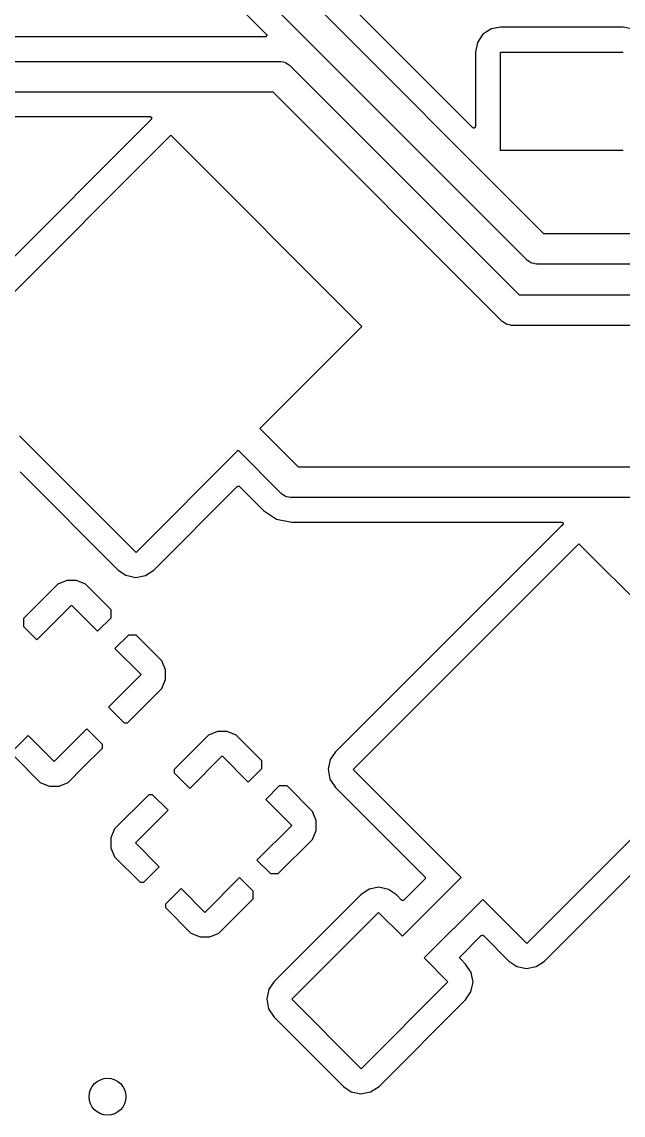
# Model space of a CAD drawing. Extents: x 0.3 to 75.7, y -92.7 to -0.5.
# Drawn here: x 13.3 to 18.2, y -80.65 to -71.75 of the extents above; entities that cross this region are included whole.
import ezdxf

# ---------------------------------------------------------------- set-up
doc = ezdxf.new("R2010")
doc.units = 0
doc.header["$MEASUREMENT"] = 0
doc.layers.add('BLACK', color=7, linetype='CONTINUOUS')

msp = doc.modelspace()

# ---------------------------------------------------------------- linework, layer by layer
at = {"layer": 'Black'}
for p, q in [((14.4484, -70.3716), (17.5518, -73.475)), ((17.4116, -73.6884), (14.3082, -70.585)), ((14.2292, -70.7888), (15.2932, -71.8528)), ((16.9736, -72.614), (15.1091, -70.7494)), ((15.284, -71.875), (12.6513, -71.875)), ((15.2857, -71.8747), (15.284, -71.875)), ((15.2874, -71.8746), (15.2857, -71.8747)), ((15.2879, -71.8743), (15.2874, -71.8746)), ((15.2884, -71.8742), (15.2879, -71.8743)), ((15.2899, -71.8734), (15.2884, -71.8742)), ((15.2915, -71.8726), (15.2899, -71.8734)), ((15.2919, -71.8722), (15.2915, -71.8726)), ((15.2924, -71.872), (15.2919, -71.8722)), ((15.2934, -71.8707), (15.2924, -71.872)), ((15.2932, -71.8528), (15.2942, -71.8542)), ((15.2946, -71.8695), (15.2934, -71.8707)), ((15.2942, -71.8542), (15.2953, -71.8555)), ((15.2949, -71.8689), (15.2946, -71.8695)), ((15.2953, -71.8685), (15.2949, -71.8689)), ((15.2953, -71.8555), (15.2954, -71.856)), ((15.2958, -71.8669), (15.2953, -71.8685)), ((15.2954, -71.856), (15.2958, -71.8565)), ((15.2958, -71.8565), (15.2962, -71.8581)), ((15.2966, -71.8654), (15.2958, -71.8669)), ((15.2962, -71.8581), (15.2968, -71.8597)), ((15.2968, -71.8643), (15.2966, -71.8648)), ((15.2966, -71.8648), (15.2966, -71.8654)), ((15.2968, -71.8597), (15.2968, -71.8603)), ((15.2968, -71.8603), (15.2969, -71.8609)), ((15.2969, -71.8609), (15.2968, -71.8625)), ((15.2968, -71.8625), (15.2968, -71.8643)), ((17.0578, -71.8538), (17.0122, -71.9207)), ((17.126, -71.81), (17.0578, -71.8538)), ((17.2012, -71.7958), (17.126, -71.81)), ((18.1987, -71.7958), (17.2012, -71.7958)), ((18.2793, -71.8122), (18.1987, -71.7958)), ((17.0122, -71.9207), (16.9958, -72.0013)), ((16.9958, -72.0013), (16.9958, -72.6048)), ((17.2, -72.8), (17.2, -72)), ((17.2, -72), (18.2, -72)), ((12.65, -72.075), (15.4, -72.075)), ((15.4, -72.075), (15.4054, -72.076)), ((15.4054, -72.076), (15.4109, -72.0755)), ((15.4109, -72.0755), (15.4267, -72.0797)), ((15.4267, -72.0797), (15.4428, -72.0825)), ((15.4428, -72.0825), (15.4475, -72.0853)), ((15.4475, -72.0853), (15.4528, -72.0867)), ((15.4528, -72.0867), (15.4662, -72.0961)), ((15.4662, -72.0961), (15.4803, -72.1042)), ((15.4803, -72.1042), (15.4839, -72.1085)), ((15.4839, -72.1085), (15.4884, -72.1116)), ((15.4884, -72.1116), (17.3518, -73.975)), ((15.3482, -72.325), (12.7018, -72.325)), ((17.2116, -74.1884), (15.3482, -72.325)), ((14.3557, -72.5472), (12.5331, -74.3698)), ((12.79, -72.525), (14.3465, -72.525)), ((14.3465, -72.525), (14.3482, -72.5253)), ((14.3482, -72.5253), (14.3499, -72.5254)), ((14.3499, -72.5254), (14.3504, -72.5257)), ((14.3504, -72.5257), (14.351, -72.5258)), ((14.351, -72.5258), (14.3525, -72.5266)), ((14.3525, -72.5266), (14.354, -72.5274)), ((14.354, -72.5274), (14.3544, -72.5278)), ((14.3544, -72.5278), (14.3549, -72.528)), ((14.3549, -72.528), (14.356, -72.5293)), ((14.3567, -72.5458), (14.3557, -72.5472)), ((14.356, -72.5293), (14.3572, -72.5305)), ((14.3578, -72.5445), (14.3567, -72.5458)), ((14.3572, -72.5305), (14.3574, -72.5311)), ((14.3574, -72.5311), (14.3578, -72.5315)), ((14.3578, -72.5315), (14.3584, -72.5331)), ((14.358, -72.544), (14.3578, -72.5445)), ((14.3583, -72.5435), (14.358, -72.544)), ((14.3588, -72.5419), (14.3583, -72.5435)), ((14.3584, -72.5331), (14.3591, -72.5346)), ((14.3593, -72.5403), (14.3588, -72.5419)), ((14.3591, -72.5346), (14.3592, -72.5352)), ((14.3592, -72.5352), (14.3593, -72.5357)), ((14.3593, -72.5357), (14.3593, -72.5374)), ((14.3593, -72.5374), (14.3595, -72.5391)), ((14.3595, -72.5391), (14.3593, -72.5397)), ((14.3593, -72.5397), (14.3593, -72.5403)), ((12.6766, -74.5151), (14.5151, -72.6766)), ((14.5151, -72.6766), (16.0707, -74.2322)), ((16.975, -72.615), (16.9736, -72.614)), ((16.9763, -72.6161), (16.975, -72.615)), ((16.9769, -72.6163), (16.9763, -72.6161)), ((16.9773, -72.6166), (16.9769, -72.6163)), ((16.979, -72.617), (16.9773, -72.6166)), ((16.9806, -72.6176), (16.979, -72.617)), ((16.9811, -72.6176), (16.9806, -72.6176)), ((16.9817, -72.6178), (16.9811, -72.6176)), ((16.9834, -72.6176), (16.9817, -72.6178)), ((16.9851, -72.6176), (16.9834, -72.6176)), ((16.9856, -72.6174), (16.9851, -72.6176)), ((16.9862, -72.6174), (16.9856, -72.6174)), ((16.9877, -72.6167), (16.9862, -72.6174)), ((16.9893, -72.6161), (16.9877, -72.6167)), ((16.9898, -72.6157), (16.9893, -72.6161)), ((16.9903, -72.6155), (16.9898, -72.6157)), ((16.9915, -72.6143), (16.9903, -72.6155)), ((16.9928, -72.6132), (16.9915, -72.6143)), ((16.9931, -72.6127), (16.9928, -72.6132)), ((16.9935, -72.6123), (16.9931, -72.6127)), ((16.9942, -72.6107), (16.9935, -72.6123)), ((16.995, -72.6093), (16.9942, -72.6107)), ((16.9951, -72.6087), (16.995, -72.6093)), ((16.9954, -72.6082), (16.9951, -72.6087)), ((16.9955, -72.6065), (16.9954, -72.6082)), ((16.9958, -72.6048), (16.9955, -72.6065)), ((18.2, -72.8), (17.2, -72.8)), ((17.5518, -73.475), (18.6662, -73.475)), ((17.4161, -73.6915), (17.4116, -73.6884)), ((17.4197, -73.6958), (17.4161, -73.6915)), ((17.4338, -73.7039), (17.4197, -73.6958)), ((17.4472, -73.7133), (17.4338, -73.7039)), ((17.4525, -73.7147), (17.4472, -73.7133)), ((17.4572, -73.7175), (17.4525, -73.7147)), ((17.4733, -73.7203), (17.4572, -73.7175)), ((17.4891, -73.7245), (17.4733, -73.7203)), ((17.4946, -73.724), (17.4891, -73.7245)), ((17.5, -73.725), (17.4946, -73.724)), ((18.718, -73.725), (17.5, -73.725)), ((17.3518, -73.975), (18.8734, -73.975)), ((17.2161, -74.1915), (17.2116, -74.1884)), ((17.2197, -74.1958), (17.2161, -74.1915)), ((16.0707, -74.2322), (15.2399, -75.0631)), ((17.2338, -74.2039), (17.2197, -74.1958)), ((17.2472, -74.2133), (17.2338, -74.2039)), ((17.2525, -74.2147), (17.2472, -74.2133)), ((17.2572, -74.2175), (17.2525, -74.2147)), ((17.2733, -74.2203), (17.2572, -74.2175)), ((17.2891, -74.2245), (17.2733, -74.2203)), ((17.2946, -74.224), (17.2891, -74.2245)), ((17.3, -74.225), (17.2946, -74.224)), ((18.9251, -74.225), (17.3, -74.225)), ((15.2399, -75.0631), (15.5518, -75.375)), ((14.2322, -76.0707), (13.2828, -75.1212)), ((15.0631, -75.2399), (14.2322, -76.0707)), ((15.4116, -75.5884), (15.0631, -75.2399)), ((13.289, -75.4162), (14.087, -76.2142)), ((15.5518, -75.375), (18.8876, -75.375)), ((14.3775, -76.2142), (15.0568, -75.5348)), ((15.0568, -75.5348), (15.0578, -75.5342)), ((15.0578, -75.5342), (15.0586, -75.5334)), ((15.0586, -75.5334), (15.0596, -75.5329)), ((15.0596, -75.5329), (15.0605, -75.5323)), ((15.0605, -75.5323), (15.0616, -75.532)), ((15.0616, -75.532), (15.0627, -75.5315)), ((15.0627, -75.5315), (15.0638, -75.5314)), ((15.0638, -75.5314), (15.0649, -75.5311)), ((15.0649, -75.5311), (15.066, -75.5312)), ((15.066, -75.5312), (15.0672, -75.5311)), ((15.0672, -75.5311), (15.0683, -75.5314)), ((15.0683, -75.5314), (15.0694, -75.5315)), ((15.0694, -75.5315), (15.0704, -75.532)), ((15.0704, -75.532), (15.0715, -75.5323)), ((15.0715, -75.5323), (15.0725, -75.5329)), ((15.0725, -75.5329), (15.0735, -75.5334)), ((15.0735, -75.5334), (15.0743, -75.5342)), ((15.0743, -75.5342), (15.0752, -75.5348)), ((15.0752, -75.5348), (15.2693, -75.7289)), ((15.4161, -75.5915), (15.4116, -75.5884)), ((15.4197, -75.5958), (15.4161, -75.5915)), ((15.4338, -75.6039), (15.4197, -75.5958)), ((15.4472, -75.6133), (15.4338, -75.6039)), ((15.4525, -75.6147), (15.4472, -75.6133)), ((15.4572, -75.6175), (15.4525, -75.6147)), ((15.4733, -75.6203), (15.4572, -75.6175)), ((15.4891, -75.6245), (15.4733, -75.6203)), ((15.4946, -75.624), (15.4891, -75.6245)), ((15.5, -75.625), (15.4946, -75.624)), ((18.9393, -75.625), (15.5, -75.625)), ((15.2693, -75.7289), (15.3757, -75.8)), ((15.3757, -75.8), (15.5013, -75.825)), ((15.5013, -75.825), (17.6976, -75.825)), ((17.6932, -75.8565), (15.8565, -77.6932)), ((17.7048, -75.8488), (17.6932, -75.8565)), ((17.6976, -75.825), (17.6984, -75.8251)), ((17.6984, -75.8251), (17.6991, -75.8251)), ((17.6991, -75.8251), (17.7006, -75.8255)), ((17.7006, -75.8255), (17.7021, -75.8258)), ((17.7021, -75.8258), (17.7027, -75.8262)), ((17.7027, -75.8262), (17.7034, -75.8264)), ((17.7034, -75.8264), (17.7047, -75.8273)), ((17.7047, -75.8273), (17.706, -75.828)), ((17.7054, -75.8483), (17.7048, -75.8488)), ((17.706, -75.848), (17.7054, -75.8483)), ((17.706, -75.828), (17.7065, -75.8286)), ((17.707, -75.8468), (17.706, -75.848)), ((17.7065, -75.8286), (17.7071, -75.829)), ((17.7081, -75.8457), (17.707, -75.8468)), ((17.7071, -75.829), (17.7079, -75.8303)), ((17.7079, -75.8303), (17.7089, -75.8315)), ((17.7084, -75.8451), (17.7081, -75.8457)), ((17.7089, -75.8445), (17.7084, -75.8451)), ((17.7089, -75.8315), (17.7091, -75.8322)), ((17.7094, -75.8431), (17.7089, -75.8445)), ((17.7091, -75.8322), (17.7096, -75.8328)), ((17.7101, -75.8417), (17.7094, -75.8431)), ((17.7096, -75.8328), (17.7099, -75.8343)), ((17.7099, -75.8343), (17.7104, -75.8357)), ((17.7102, -75.8409), (17.7101, -75.8417)), ((17.7104, -75.8403), (17.7102, -75.8409)), ((17.7104, -75.8357), (17.7104, -75.8365)), ((17.7104, -75.8365), (17.7106, -75.8372)), ((17.7106, -75.8372), (17.7104, -75.8387)), ((17.7104, -75.8387), (17.7104, -75.8403)), ((16, -77.8385), (17.8385, -76)), ((17.8385, -76), (18.4041, -76.5656)), ((14.087, -76.2142), (14.1502, -76.2574)), ((14.309, -76.2596), (14.3775, -76.2142)), ((13.6673, -76.3), (13.5938, -76.3304)), ((13.7469, -76.3), (13.6673, -76.3)), ((13.8204, -76.3304), (13.7469, -76.3)), ((14.1502, -76.2574), (14.2294, -76.2746)), ((14.2294, -76.2746), (14.309, -76.2596)), ((13.5938, -76.3304), (13.3151, -76.6092)), ((14.0284, -76.5384), (13.8204, -76.3304)), ((13.4243, -76.7828), (13.7071, -76.5)), ((13.7071, -76.5), (13.9192, -76.7121)), ((14.0284, -76.603), (14.0284, -76.5384)), ((13.3151, -76.6092), (13.3151, -76.6737)), ((13.3151, -76.6737), (13.4243, -76.7828)), ((13.9192, -76.7121), (14.0284, -76.603)), ((14.1698, -76.7444), (14.0607, -76.8536)), ((14.2344, -76.7444), (14.1698, -76.7444)), ((14.4423, -76.9524), (14.2344, -76.7444)), ((14.0607, -76.8536), (14.2728, -77.0657)), ((14.4728, -77.0259), (14.4423, -76.9524)), ((14.4728, -77.1055), (14.4728, -77.0259)), ((14.2728, -77.0657), (14.0076, -77.3309)), ((14.4423, -77.179), (14.4728, -77.1055)), ((14.1636, -77.4577), (14.4423, -77.179)), ((14.0076, -77.3309), (14.1345, -77.4577)), ((14.1345, -77.4577), (14.1636, -77.4577)), ((19.2527, -77.4142), (17.4142, -79.2527)), ((13.3536, -77.5607), (13.2444, -77.6698)), ((13.5657, -77.7728), (13.3536, -77.5607)), ((13.8309, -77.5076), (13.5657, -77.7728)), ((13.9577, -77.6345), (13.8309, -77.5076)), ((14.821, -77.5577), (14.5423, -77.8364)), ((14.8945, -77.5272), (14.821, -77.5577)), ((14.9741, -77.5272), (14.8945, -77.5272)), ((15.0476, -77.5577), (14.9741, -77.5272)), ((15.2556, -77.7656), (15.0476, -77.5577)), ((13.7995, -77.8218), (13.9577, -77.6636)), ((13.9577, -77.6636), (13.9577, -77.6345)), ((13.2444, -77.7344), (13.4524, -77.9423)), ((14.6692, -77.9924), (14.9343, -77.7272)), ((14.9343, -77.7272), (15.1464, -77.9393)), ((15.8565, -77.6932), (15.8133, -77.7565)), ((17.5595, -79.3961), (19.2528, -77.7028)), ((13.679, -77.9423), (13.7995, -77.8218)), ((13.7995, -77.8218), (13.7995, -77.8218)), ((14.5423, -77.8364), (14.5423, -77.8655)), ((15.1464, -77.9393), (15.2556, -77.8302)), ((15.2556, -77.8302), (15.2556, -77.7656)), ((15.8133, -77.7565), (15.7961, -77.8357)), ((15.7961, -77.8357), (15.8111, -77.9152)), ((16.8788, -78.7172), (16, -77.8385)), ((14.5423, -77.8655), (14.6692, -77.9924)), ((15.8111, -77.9152), (15.8566, -77.9838)), ((13.4524, -77.9423), (13.5259, -77.9728)), ((13.5259, -77.9728), (13.6055, -77.9728)), ((13.6055, -77.9728), (13.679, -77.9423)), ((15.397, -77.9716), (15.2879, -78.0808)), ((15.4616, -77.9716), (15.397, -77.9716)), ((15.6696, -78.1796), (15.4616, -77.9716)), ((15.8566, -77.9838), (16.5838, -78.711)), ((14.3364, -78.0423), (14.0577, -78.321)), ((14.3655, -78.0423), (14.3364, -78.0423)), ((14.4924, -78.1692), (14.3655, -78.0423)), ((15.2879, -78.0808), (15.5, -78.2929)), ((14.2272, -78.4343), (14.4924, -78.1692)), ((15.7, -78.2531), (15.6696, -78.1796)), ((15.7, -78.3327), (15.7, -78.2531)), ((14.0577, -78.321), (14.0272, -78.3945)), ((15.5, -78.2929), (15.2172, -78.5757)), ((15.6696, -78.4062), (15.7, -78.3327)), ((14.0272, -78.3945), (14.0272, -78.4741)), ((14.4217, -78.6288), (14.2272, -78.4343)), ((15.3908, -78.6849), (15.6696, -78.4062)), ((14.0272, -78.4741), (14.0577, -78.5476)), ((14.0577, -78.5476), (14.2656, -78.7556)), ((14.2948, -78.7556), (14.4217, -78.6288)), ((15.2172, -78.5757), (15.3263, -78.6849)), ((15.0757, -78.7172), (14.7929, -79)), ((15.1849, -78.8263), (15.0757, -78.7172)), ((15.3263, -78.6849), (15.3908, -78.6849)), ((16.4016, -79.1945), (16.8788, -78.7172)), ((16.5838, -78.7294), (16.4137, -78.8995)), ((16.5838, -78.711), (16.5844, -78.7119)), ((16.5844, -78.7285), (16.5838, -78.7294)), ((16.5844, -78.7119), (16.5852, -78.7127)), ((16.5852, -78.7277), (16.5844, -78.7285)), ((16.5852, -78.7127), (16.5857, -78.7138)), ((16.5857, -78.7266), (16.5852, -78.7277)), ((16.5857, -78.7138), (16.5864, -78.7147)), ((16.5864, -78.7257), (16.5857, -78.7266)), ((16.5864, -78.7147), (16.5867, -78.7158)), ((16.5867, -78.7246), (16.5864, -78.7257)), ((16.5867, -78.7158), (16.5871, -78.7168)), ((16.5871, -78.7236), (16.5867, -78.7246)), ((16.5871, -78.7168), (16.5872, -78.718)), ((16.5872, -78.7224), (16.5871, -78.7236)), ((16.5872, -78.718), (16.5875, -78.7191)), ((16.5875, -78.7213), (16.5872, -78.7224)), ((16.5875, -78.7191), (16.5874, -78.7202)), ((16.5874, -78.7202), (16.5875, -78.7213)), ((14.2656, -78.7556), (14.2948, -78.7556)), ((14.5984, -78.8055), (14.4716, -78.9324)), ((14.7929, -79), (14.5984, -78.8055)), ((16.1304, -78.8111), (16.0618, -78.8565)), ((16.2099, -78.7961), (16.1304, -78.8111)), ((16.2891, -78.8133), (16.2099, -78.7961)), ((16.3523, -78.8565), (16.2891, -78.8133)), ((14.9062, -79.1696), (15.1849, -78.8908)), ((15.1849, -78.8908), (15.1849, -78.8263)), ((16.0618, -78.8565), (15.3565, -79.5619)), ((16.3953, -78.8995), (16.3523, -78.8565)), ((16.3962, -78.9001), (16.3953, -78.8995)), ((16.3971, -78.9009), (16.3962, -78.9001)), ((16.3981, -78.9014), (16.3971, -78.9009)), ((16.399, -78.9021), (16.3981, -78.9014)), ((16.4001, -78.9024), (16.399, -78.9021)), ((16.4011, -78.9028), (16.4001, -78.9024)), ((16.4023, -78.9029), (16.4011, -78.9028)), ((16.4034, -78.9032), (16.4023, -78.9029)), ((16.4045, -78.9031), (16.4034, -78.9032)), ((16.4056, -78.9032), (16.4045, -78.9031)), ((16.4067, -78.9029), (16.4056, -78.9032)), ((16.4079, -78.9028), (16.4067, -78.9029)), ((16.4089, -78.9024), (16.4079, -78.9028)), ((16.41, -78.9021), (16.4089, -78.9024)), ((16.4109, -78.9014), (16.41, -78.9021)), ((16.412, -78.9009), (16.4109, -78.9014)), ((16.4128, -78.9001), (16.412, -78.9009)), ((16.4137, -78.8995), (16.4128, -78.9001)), ((17.0555, -78.894), (16.5783, -79.3712)), ((17.4142, -79.2527), (17.0555, -78.894)), ((14.4716, -78.9324), (14.4716, -78.9616)), ((14.4716, -78.9616), (14.6796, -79.1696)), ((15.5, -79.7071), (16.2071, -79)), ((16.2071, -79), (16.4016, -79.1945)), ((14.6796, -79.1696), (14.7531, -79.2)), ((14.8327, -79.2), (14.9062, -79.1696)), ((14.7531, -79.2), (14.8327, -79.2)), ((16.8733, -79.3591), (17.0434, -79.189)), ((17.0434, -79.189), (17.0443, -79.1884)), ((17.0443, -79.1884), (17.0451, -79.1876)), ((17.0451, -79.1876), (17.0462, -79.1871)), ((17.0462, -79.1871), (17.0471, -79.1864)), ((17.0471, -79.1864), (17.0482, -79.1861)), ((17.0482, -79.1861), (17.0492, -79.1856)), ((17.0492, -79.1856), (17.0504, -79.1855)), ((17.0504, -79.1855), (17.0515, -79.1852)), ((17.0515, -79.1852), (17.0526, -79.1853)), ((17.0526, -79.1853), (17.0537, -79.1852)), ((17.0537, -79.1852), (17.0548, -79.1855)), ((17.0548, -79.1855), (17.056, -79.1856)), ((17.056, -79.1856), (17.057, -79.1861)), ((17.057, -79.1861), (17.0581, -79.1864)), ((17.0581, -79.1864), (17.059, -79.1871)), ((17.059, -79.1871), (17.0601, -79.1876)), ((17.0601, -79.1876), (17.0609, -79.1884)), ((17.0609, -79.1884), (17.0618, -79.189)), ((17.0618, -79.189), (17.269, -79.3962)), ((16.5783, -79.3712), (16.7728, -79.5657)), ((16.8696, -79.3671), (16.8699, -79.366)), ((16.8697, -79.3683), (16.8696, -79.3671)), ((16.8696, -79.3694), (16.8697, -79.3683)), ((16.8699, -79.3705), (16.8696, -79.3694)), ((16.8699, -79.366), (16.87, -79.3649)), ((16.87, -79.3716), (16.8699, -79.3705)), ((16.87, -79.3649), (16.8704, -79.3639)), ((16.8704, -79.3727), (16.87, -79.3716)), ((16.8704, -79.3639), (16.8707, -79.3628)), ((16.8707, -79.3738), (16.8704, -79.3727)), ((16.8707, -79.3628), (16.8714, -79.3619)), ((16.8714, -79.3747), (16.8707, -79.3738)), ((16.8714, -79.3619), (16.8719, -79.3608)), ((16.8719, -79.3757), (16.8714, -79.3747)), ((16.8719, -79.3608), (16.8727, -79.36)), ((16.8727, -79.3765), (16.8719, -79.3757)), ((16.8727, -79.36), (16.8733, -79.3591)), ((16.8733, -79.3775), (16.8727, -79.3765)), ((16.9162, -79.4204), (16.8733, -79.3775)), ((16.9617, -79.489), (16.9162, -79.4204)), ((17.269, -79.3962), (17.3322, -79.4394)), ((17.3322, -79.4394), (17.4114, -79.4566)), ((17.4114, -79.4566), (17.4909, -79.4416)), ((17.4909, -79.4416), (17.5595, -79.3961)), ((16.9767, -79.5685), (16.9617, -79.489)), ((15.3565, -79.5619), (15.3133, -79.6251)), ((16.7728, -79.5657), (16.0657, -80.2728)), ((16.9595, -79.6477), (16.9767, -79.5685)), ((15.3133, -79.6251), (15.2961, -79.7043)), ((15.2961, -79.7043), (15.3111, -79.7838)), ((16.0657, -80.2728), (15.5, -79.7071)), ((16.9163, -79.7109), (16.9595, -79.6477)), ((15.3111, -79.7838), (15.3566, -79.8524)), ((16.211, -80.4162), (16.9163, -79.7109)), ((15.3566, -79.8524), (15.9205, -80.4163)), ((15.9205, -80.4163), (15.9837, -80.4595)), ((16.1424, -80.4617), (16.211, -80.4162)), ((15.9837, -80.4595), (16.0629, -80.4767)), ((16.0629, -80.4767), (16.1424, -80.4617))]:
    msp.add_line(p, q, dxfattribs=at)
msp.add_circle((14, -80.5), 0.15, dxfattribs=at)

doc.saveas('drawing.dxf')
